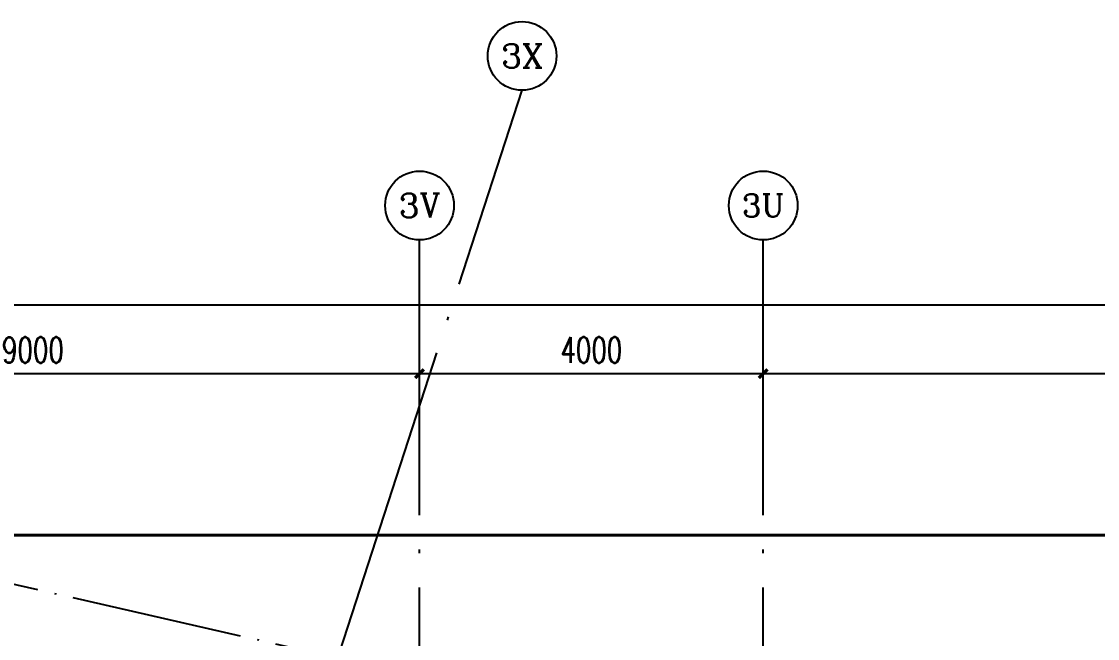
# Model space of a CAD drawing. Extents: x -1396510 to 1250330, y -1892470 to 1623980.
# Drawn here: x -299487 to -286963, y -1287207 to -1280030 of the extents above; entities that cross this region are included whole.
import ezdxf
from ezdxf.enums import TextEntityAlignment as Align

# ---------------------------------------------------------------- set-up
doc = ezdxf.new("R2010")
doc.units = 0
doc.header["$LTSCALE"] = 1000
doc.header["$MEASUREMENT"] = 0
doc.linetypes.add('DOTE', pattern=[2.4200000000000004, 2, -0.2, 0.02, -0.2])
doc.layers.get('Defpoints').update_dxf_attribs({"color": 210})
for name, color, linetype in [('A-AXIS-D', 1, 'Continuous'), ('A-AXIS-DOTE', 14, 'DOTE'), ('WIRE-照明', 1, 'Continuous')]:
    doc.layers.add(name, color=color, linetype=linetype)
doc.layers.add('A-云线2', color=3, linetype='Continuous', plot=False)
doc.styles.add('_TCH_AXIS', font='COMPLEX', dxfattribs={"bigfont": 'GBCBIG'})
doc.styles.add('_TCH_DIM_T3', font='SIMPLEX', dxfattribs={"width": 0.7058823529411765, "bigfont": 'GBCBIG'})
doc.dimstyles.new('_TCH_ARCH&&100', dxfattribs={"dimtxt": 297.5, "dimasz": 100, "dimexe": 100, "dimexo": 100, "dimgap": 126.25, "dimtad": 1, "dimdec": 0, "dimzin": 0, "dimdsep": 46, "dimtxsty": '_TCH_DIM_T3', "dimblk": 'ARCHTICK', "dimcen": 0.09, "dimclrt": 7, "dimazin": 2, "dimtfac": 1, "dimtdec": 0, "dimtix": 1, "dimtmove": 2, "dimatfit": 3, "dimfxl": 0, "dimtolj": 1, "dimtzin": 0, "dimarcsym": 0})

# ---------------------------------------------------------------- blocks, each defined once
blk = doc.blocks.new('_ArchTick')
at = {"color": 0, "linetype": 'ByBlock', "const_width": 0.4}
blk.add_lwpolyline([(-0.5, -0.5), (0.5, 0.5)], dxfattribs=at)
blk = doc.blocks.new('*D5834')
at = {"layer": 'A-AXIS-D', "color": 0, "lineweight": -2, "transparency": 16777216}
for p, q in [((8999.999999999825, 3189.775788517552), (8999.999999999825, 4047.785146990791)), ((17999.99999999983, 3189.775788517552), (17999.99999999983, 4047.785146990791)), ((8999.999999999825, 3947.785146990791), (17999.99999999983, 3947.785146990791))]:
    blk.add_line(p, q, dxfattribs=at)
at = {"layer": 'Defpoints', "color": 0, "transparency": 16777216}
for p in [(17999.99999999983, 3947.785146990791), (8999.999999999825, 3089.775788517552), (17999.99999999983, 3089.775788517552)]:
    blk.add_point(p, dxfattribs=at)
at = {"layer": 'A-AXIS-D', "color": 0, "lineweight": -2, "transparency": 16777216, "xscale": 100, "yscale": 100, "zscale": 100, "rotation": 180}
blk.add_blockref('_ArchTick', (8999.999999999825, 3947.785146990791), dxfattribs=at)
at = {"layer": 'A-AXIS-D', "color": 0, "lineweight": -2, "transparency": 16777216, "xscale": 100, "yscale": 100, "zscale": 100}
blk.add_blockref('_ArchTick', (17999.99999999983, 3947.785146990791), dxfattribs=at)
at = {"layer": 'A-AXIS-D', "color": 7, "transparency": 16777216, "insert": (13499.99999999983, 4222.785146990791), "char_height": 297.5, "attachment_point": 5, "style": '_TCH_DIM_T3'}
blk.add_mtext('\\A1;9000', dxfattribs=at)
blk = doc.blocks.new('*D5835')
at = {"layer": 'A-AXIS-D', "color": 0, "lineweight": -2, "transparency": 16777216}
for p, q in [((17999.99999999983, 3189.775788517552), (17999.99999999983, 4047.785146990791)), ((21999.99999999994, 3189.775788517552), (21999.99999999994, 4047.785146990791)), ((17999.99999999983, 3947.785146990791), (21999.99999999994, 3947.785146990791))]:
    blk.add_line(p, q, dxfattribs=at)
at = {"layer": 'Defpoints', "color": 0, "transparency": 16777216}
for p in [(21999.99999999994, 3947.785146990791), (17999.99999999983, 3089.775788517552), (21999.99999999994, 3089.775788517552)]:
    blk.add_point(p, dxfattribs=at)
at = {"layer": 'A-AXIS-D', "color": 0, "lineweight": -2, "transparency": 16777216, "xscale": 100, "yscale": 100, "zscale": 100, "rotation": 180}
blk.add_blockref('_ArchTick', (17999.99999999983, 3947.785146990791), dxfattribs=at)
at = {"layer": 'A-AXIS-D', "color": 0, "lineweight": -2, "transparency": 16777216, "xscale": 100, "yscale": 100, "zscale": 100}
blk.add_blockref('_ArchTick', (21999.99999999994, 3947.785146990791), dxfattribs=at)
at = {"layer": 'A-AXIS-D', "color": 7, "transparency": 16777216, "insert": (19999.99999999988, 4222.785146990791), "char_height": 297.5, "attachment_point": 5, "style": '_TCH_DIM_T3'}
blk.add_mtext('\\A1;4000', dxfattribs=at)
blk = doc.blocks.new('*D5836')
at = {"layer": 'A-AXIS-D', "color": 0, "lineweight": -2, "transparency": 16777216}
for p, q in [((21999.99999999994, 3189.775788517552), (21999.99999999994, 4047.785146990791)), ((30999.99999999994, 3189.775788517552), (30999.99999999994, 4047.785146990791)), ((21999.99999999994, 3947.785146990791), (30999.99999999994, 3947.785146990791))]:
    blk.add_line(p, q, dxfattribs=at)
at = {"layer": 'Defpoints', "color": 0, "transparency": 16777216}
for p in [(30999.99999999994, 3947.785146990791), (21999.99999999994, 3089.775788517552), (30999.99999999994, 3089.775788517552)]:
    blk.add_point(p, dxfattribs=at)
at = {"layer": 'A-AXIS-D', "color": 0, "lineweight": -2, "transparency": 16777216, "xscale": 100, "yscale": 100, "zscale": 100, "rotation": 180}
blk.add_blockref('_ArchTick', (21999.99999999994, 3947.785146990791), dxfattribs=at)
at = {"layer": 'A-AXIS-D', "color": 0, "lineweight": -2, "transparency": 16777216, "xscale": 100, "yscale": 100, "zscale": 100}
blk.add_blockref('_ArchTick', (30999.99999999994, 3947.785146990791), dxfattribs=at)
at = {"layer": 'A-AXIS-D', "color": 7, "transparency": 16777216, "insert": (26499.99999999994, 4222.785146990791), "char_height": 297.5, "attachment_point": 5, "style": '_TCH_DIM_T3'}
blk.add_mtext('\\A1;9000', dxfattribs=at)
blk = doc.blocks.new('*D5855')
at = {"layer": 'A-AXIS-D', "color": 0, "lineweight": -2, "transparency": 16777216}
for p, q in [((-900.0000002817253, 3289.775788517552), (-900.0000002817252, 4847.785146990791)), ((184799.9999921248, 3289.775788517552), (184799.9999921248, 4847.785146990791)), ((-900.0000002817252, 4747.785146990791), (184799.9999921248, 4747.785146990791))]:
    blk.add_line(p, q, dxfattribs=at)
at = {"layer": 'Defpoints', "color": 0, "transparency": 16777216}
for p in [(184799.9999921248, 4747.785146990791), (-900.0000002817253, 3189.775788517552), (184799.9999921248, 3189.775788517552)]:
    blk.add_point(p, dxfattribs=at)
at = {"layer": 'A-AXIS-D', "color": 0, "lineweight": -2, "transparency": 16777216, "xscale": 100, "yscale": 100, "zscale": 100, "rotation": 180}
blk.add_blockref('_ArchTick', (-900.0000002817252, 4747.785146990791), dxfattribs=at)
at = {"layer": 'A-AXIS-D', "color": 0, "lineweight": -2, "transparency": 16777216, "xscale": 100, "yscale": 100, "zscale": 100}
blk.add_blockref('_ArchTick', (184799.9999921248, 4747.785146990791), dxfattribs=at)
at = {"layer": 'A-AXIS-D', "color": 7, "transparency": 16777216, "insert": (91949.99999592152, 5022.785146990791), "char_height": 297.5, "attachment_point": 5, "style": '_TCH_DIM_T3'}
blk.add_mtext('\\A1;185700', dxfattribs=at)
blk = doc.blocks.new('世赫3#厂房一层0821')
at = {"layer": 'A-AXIS-D'}
for centre in [(19193.04229731491, 7644.413640843472), (17999.99999999994, 5903.960313379066), (22000.00000000006, 5903.960313379066)]:
    blk.add_circle(centre, 400, dxfattribs=at)
at = {"layer": 'A-AXIS-DOTE', "color": 8, "ltscale": 2}
for p, q in [((17999.99999999994, -79979.99999618402), (17999.99999999983, 5503.960313379066)), ((22000, -79979.99999618402), (21999.99999999994, 5500.000003815978))]:
    blk.add_line(p, q, dxfattribs=at)
at = {"layer": 'A-AXIS-DOTE', "color": 8}
blk.add_line((4525.087790402467, 3490.052031769068), (18100.00000015192, 400.0000039687147), dxfattribs=at)
at = {"layer": 'A-AXIS-DOTE', "color": 8, "ltscale": 2}
blk.add_lwpolyline([(-2450.928048321512, -59462.80605295976), (19193.04229731491, 7244.413640843472)], dxfattribs=at)
at = {"layer": 'A-AXIS-D', "color": 7, "style": '_TCH_AXIS'}
for s, height, p, p2 in [('3X', 276.4190908966939, (18949.53024104877, 7506.204095395125), (19436.55435358105, 7506.204095395125)), ('3V', 276.4190908966939, (17756.48794373381, 5765.750767930719), (18243.51205626608, 5765.750767930719)), ('3U', 265.4959008996097, (21753.46809202185, 5771.212362929261), (22246.53190797827, 5771.212362929261))]:
    blk.add_text(s, height=height, dxfattribs=at).set_placement(p, p2, align=Align.FIT)
at = {"layer": 'A-AXIS-D'}
for base, p1, p2, picture, middle in [((184799.9999921248, 4747.785146990791), (-900.0000002817253, 3189.775788517552), (184799.9999921248, 3189.775788517552), '*D5855', (91949.99999592152, 5022.785146990791)), ((17999.99999999983, 3947.785146990791), (8999.999999999825, 3089.775788517552), (17999.99999999983, 3089.775788517552), '*D5834', (13499.99999999983, 4222.785146990791)), ((21999.99999999994, 3947.785146990791), (17999.99999999983, 3089.775788517552), (21999.99999999994, 3089.775788517552), '*D5835', (19999.99999999988, 4222.785146990791)), ((30999.99999999994, 3947.785146990791), (21999.99999999994, 3089.775788517552), (30999.99999999994, 3089.775788517552), '*D5836', (26499.99999999994, 4222.785146990791))]:
    dim = blk.add_linear_dim(base=base, p1=p1, p2=p2, angle=0, dimstyle='_TCH_ARCH&&100', dxfattribs=at)
    dim.commit()
    dim.dimension.update_dxf_attribs({"geometry": picture, "text_midpoint": middle, "dimtype": 161})

msp = doc.modelspace()

# ---------------------------------------------------------------- linework, layer by layer
at = {"layer": 'WIRE-照明', "linetype": 'Continuous', "const_width": 35}
msp.add_lwpolyline([(-304397.0630923491, -1286004.432046965), (-126241.3887817264, -1286004.432046965)], dxfattribs=at)

# ---------------------------------------------------------------- block references
at = {"layer": 'A-云线2'}
msp.add_blockref('世赫3#厂房一层0821', (-312854.1845319086, -1288073.960313379), dxfattribs=at)

doc.saveas('drawing.dxf')
